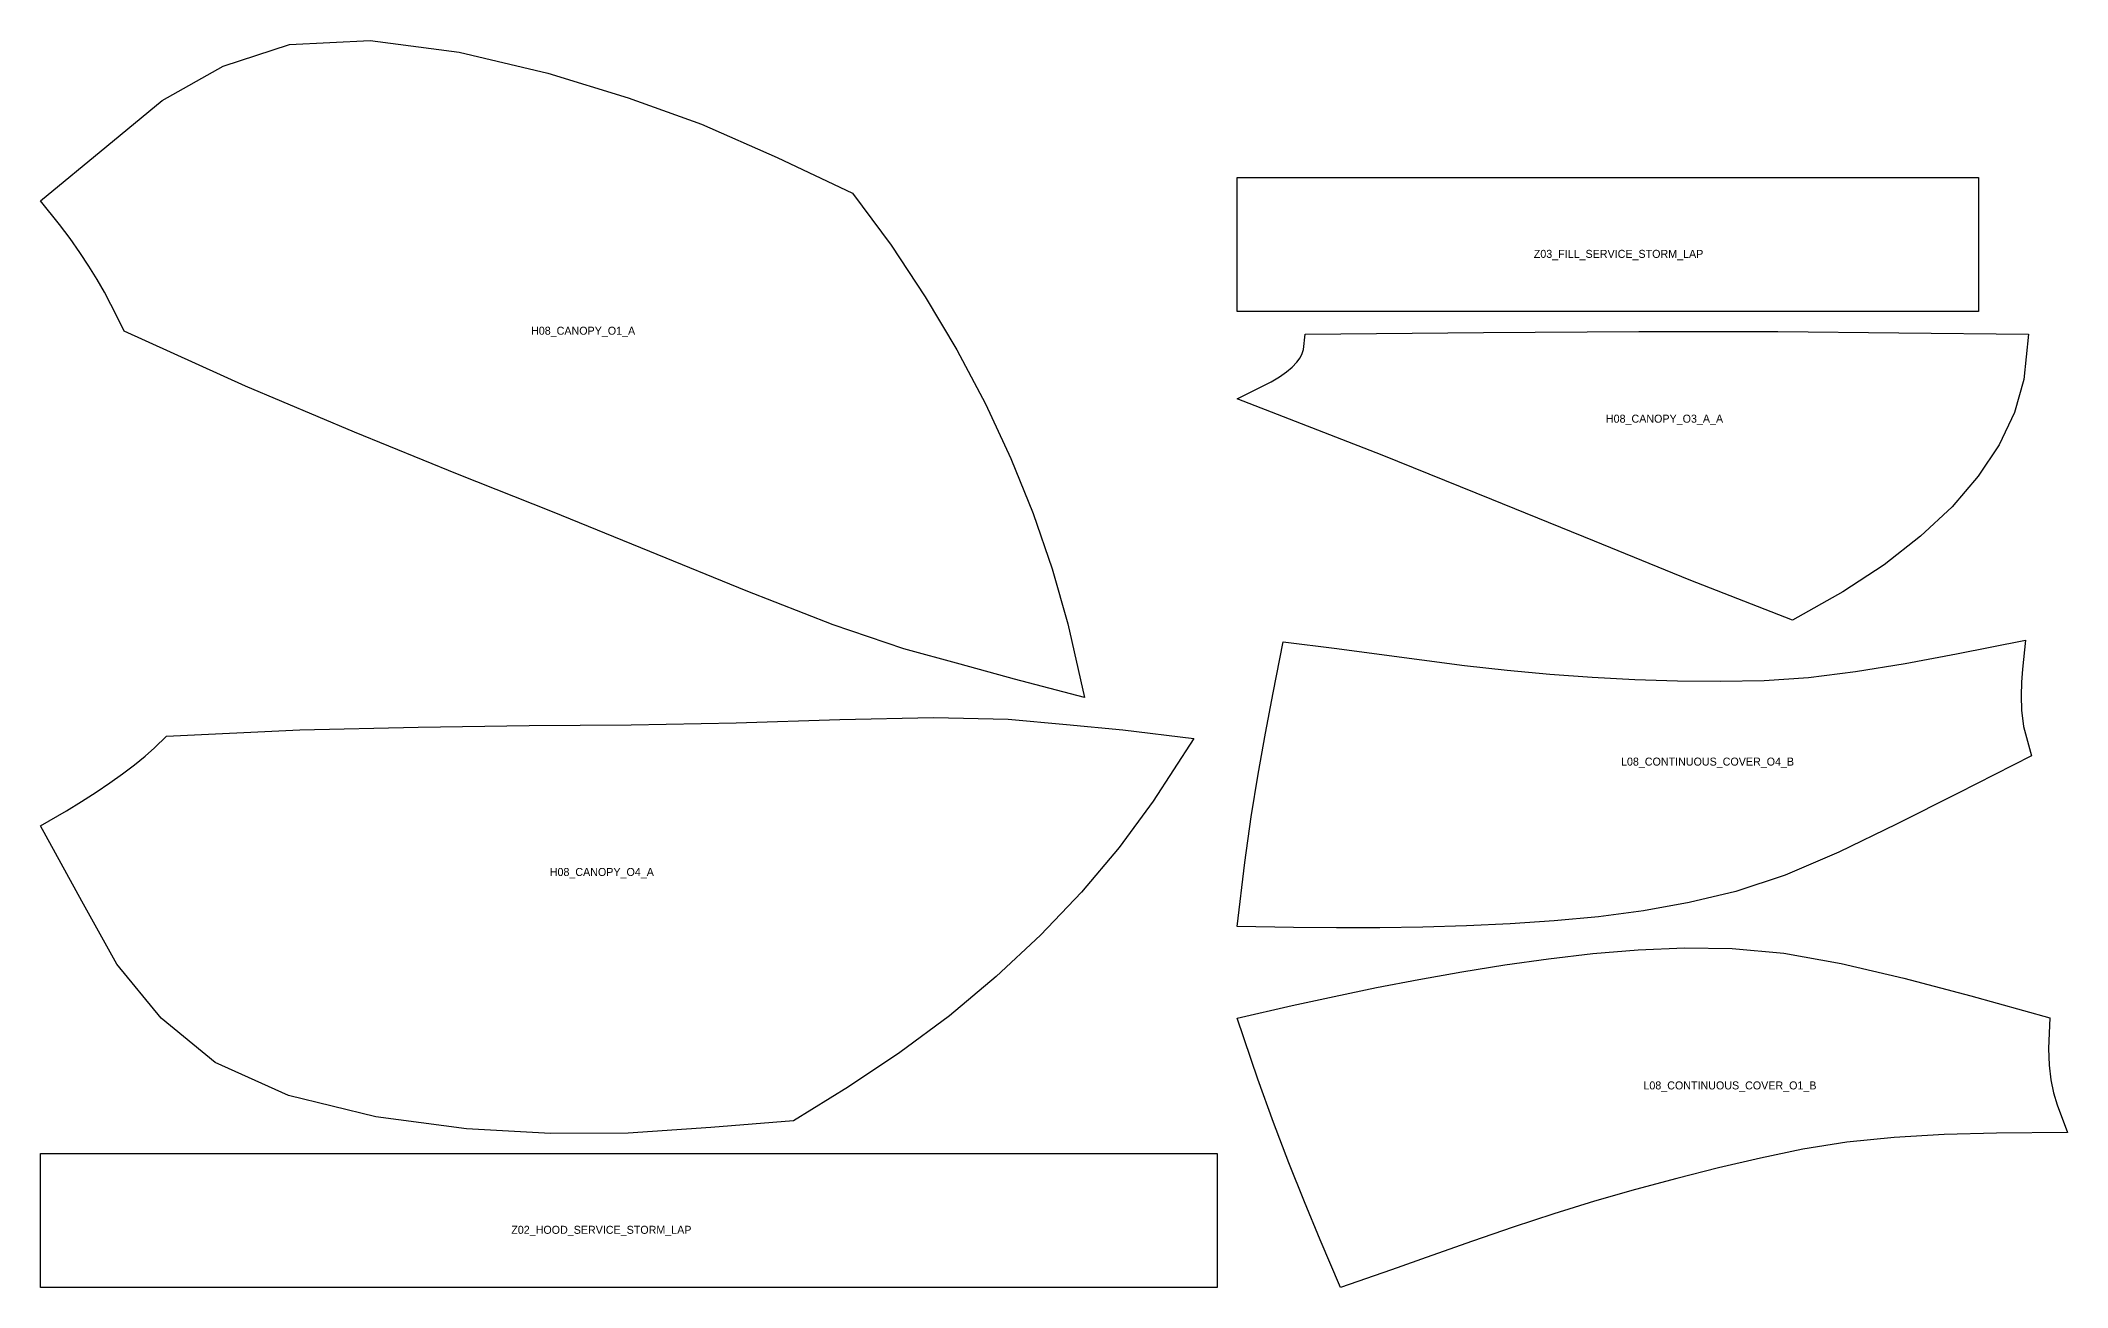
# Model space of a CAD drawing. Header units: millimetres. Extents: x 15 to 15325, y 15 to 1481.
# Drawn here: x 5935 to 7961, y 15 to 1261 of the extents above; entities that cross this region are included whole.
import ezdxf

# ---------------------------------------------------------------- set-up
doc = ezdxf.new("R2010")
doc.units = ezdxf.units.MM

msp = doc.modelspace()

# ---------------------------------------------------------------- linework, layer by layer
for points in [[(5934.6, 1100.9), (6000.8, 1155.6), (6056.1, 1201.3), (6117.3, 1235.4), (6183.6, 1257.2), (6264, 1261.1), (6353, 1249.5), (6441.8, 1228.4), (6522.1, 1203.9), (6595.3, 1177.4), (6671.1, 1144.3), (6746.3, 1108.7), (6784.9, 1056.6), (6819.1, 1004.9), (6850.6, 952), (6879.2, 898.1), (6904.7, 843.5), (6926.9, 788.5), (6945.8, 733.3), (6961.5, 678.2), (6978.2, 604.7), (6908.4, 622.9), (6853.9, 637.9), (6797.7, 653.2), (6727, 677.3), (6639.9, 711.3), (6543.7, 750.6), (6446.4, 790.1), (6351.3, 827.6), (6248.6, 869.7), (6139.5, 915.7), (6018.3, 970.6), (6010.8, 985.5), (6005, 997.3), (5998.5, 1009.6), (5991.2, 1022.3), (5983, 1035.6), (5974, 1049.2), (5964.1, 1063.2), (5953.5, 1077.3), (5934.6, 1100.9)], [(7131, 990.3), (7131, 1124.3), (7872.1, 1124.3), (7872.1, 990.3), (7131, 990.3)], [(7198.8, 967.7), (7377.2, 969.4), (7532.5, 970.3), (7671.5, 970.2), (7792.3, 969.1), (7921.8, 967.7), (7917.3, 922.4), (7908, 889.5), (7892.7, 857.2), (7871.8, 825.7), (7845.5, 795.1), (7814, 765.7), (7777.5, 737.3), (7736.3, 710.2), (7686.1, 681.8), (7582.8, 722.1), (7488.1, 760.8), (7385.4, 802.3), (7275.9, 846.7), (7131, 902.9), (7164.8, 920.1), (7173.1, 925), (7180.1, 929.9), (7185.9, 934.8), (7190.4, 939.6), (7193.8, 944.1), (7196, 948.3), (7197.2, 952.2), (7198.8, 967.7)], [(7176.9, 660.2), (7230.4, 653.5), (7272.9, 647.9), (7315.6, 642.1), (7358.2, 636.7), (7400.8, 631.8), (7443.3, 628), (7485.8, 624.8), (7528.4, 622.6), (7571.2, 621.2), (7614.2, 620.9), (7657.7, 621.7), (7702.1, 624.6), (7749.1, 630.5), (7798.5, 638.6), (7850, 648.2), (7918.9, 661.8), (7916.1, 632.9), (7915, 619.9), (7914.5, 606.3), (7914.9, 591.8), (7917.1, 575.5), (7924.9, 546.2), (7851.7, 508.9), (7790.1, 477.9), (7732.2, 450), (7678.6, 427.1), (7629.5, 410.8), (7582.8, 399.7), (7537.1, 391.4), (7492.2, 385.5), (7447.8, 381.3), (7403.8, 378.5), (7360, 376.4), (7316.6, 375.1), (7273.4, 374.4), (7230.3, 374.3), (7187.2, 374.7), (7131, 375.8), (7138.4, 439.6), (7144.9, 485.2), (7151.8, 527.9), (7159.2, 569), (7166.9, 609.3), (7176.9, 660.2)], [(6060.4, 565.9), (6193.8, 572.2), (6312.1, 574.8), (6423, 576.6), (6525.2, 577.1), (6630.1, 579.4), (6733.8, 582.7), (6827.3, 584.7), (6902, 583), (6960.1, 577.7), (7016.5, 572.2), (7087.6, 563.7), (7046.9, 500.8), (7012.8, 454.7), (6975.2, 410), (6934.2, 366.9), (6890.1, 325.7), (6843.2, 286.6), (6793.7, 249.9), (6742.3, 215.5), (6687.3, 181.4), (6604.6, 174.9), (6522.2, 169.3), (6444.4, 169), (6360.4, 173.6), (6269.8, 185.4), (6182.6, 206.8), (6109.1, 239.7), (6055.3, 284.2), (6010.8, 338.2), (5976, 401), (5934.6, 476.2), (5960.6, 491.4), (5975.7, 500.7), (5990.1, 510.1), (6003.8, 519.3), (6016.6, 528.4), (6028.4, 537.3), (6039.2, 545.8), (6048.7, 554.1), (6060.4, 565.9)], [(7131, 284), (7185.8, 296.6), (7227.8, 305.9), (7270.1, 314.6), (7312.5, 322.8), (7355.4, 330.4), (7398.6, 337.3), (7442.2, 343.5), (7486.4, 348.7), (7531.6, 352.5), (7577.9, 354.3), (7625.8, 353.8), (7677.4, 348.9), (7734.8, 338.6), (7797.4, 324), (7864.2, 306.3), (7943.2, 284.3), (7941.9, 253.9), (7942.5, 237.1), (7944.3, 222.6), (7947.1, 209.6), (7950.6, 197.6), (7960.9, 169.8), (7889.8, 169.3), (7837.5, 167.8), (7787.5, 165), (7740.5, 160.3), (7696.5, 153.2), (7654, 144.2), (7612, 134.5), (7570.4, 124), (7529.2, 112.9), (7488.2, 101.1), (7447.4, 88.6), (7406.7, 75.3), (7366.1, 61.2), (7325.5, 46.8), (7285.1, 32.5), (7234.1, 15), (7213.8, 62.7), (7198.1, 100.7), (7182.5, 139.5), (7167.1, 179.8), (7151.5, 223.1), (7131, 284)], [(5934.6, 15), (5934.6, 149), (7111, 149), (7111, 15), (5934.6, 15)]]:
    msp.add_lwpolyline(points, close=True)

# ---------------------------------------------------------------- texts
for s, p in [('Z03_FILL_SERVICE_STORM_LAP', (7427.4, 1043.9)), ('H08_CANOPY_O1_A', (6425, 967.1)), ('H08_CANOPY_O3_A_A', (7499.5, 879.2)), ('L08_CONTINUOUS_COVER_O4_B', (7514.6, 536.5)), ('H08_CANOPY_O4_A', (6443.7, 426.2)), ('L08_CONTINUOUS_COVER_O1_B', (7537, 212.9)), ('Z02_HOOD_SERVICE_STORM_LAP', (6405.2, 68.6))]:
    msp.add_text(s, height=8).set_placement(p)

doc.saveas('drawing.dxf')
